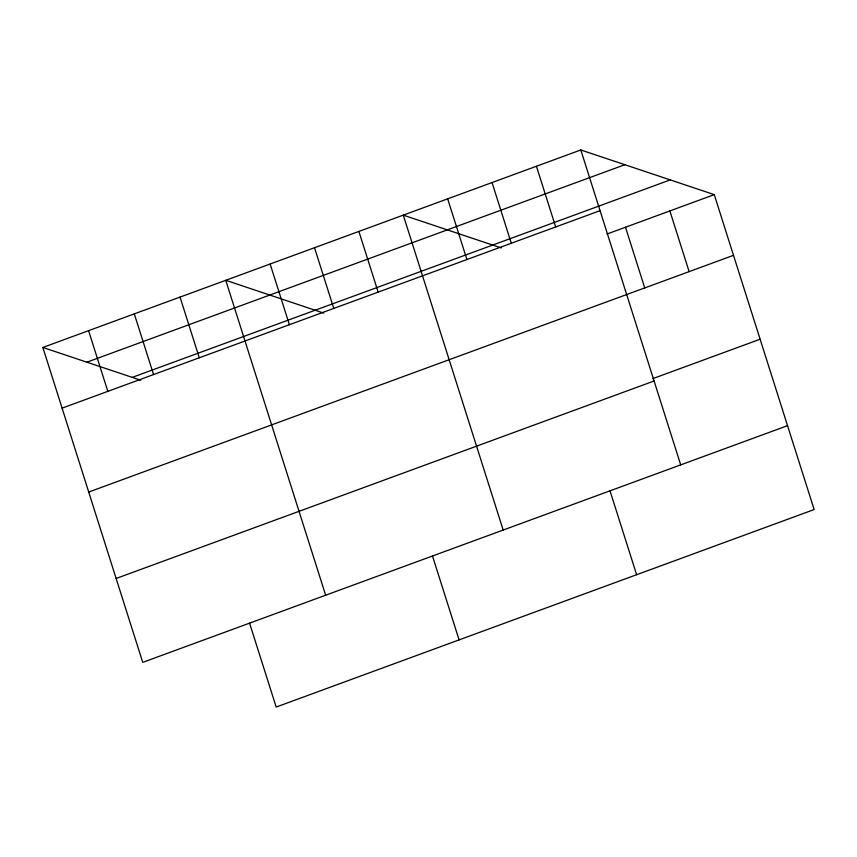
<?xml version="1.0" encoding="UTF-8"?>
<svg xmlns="http://www.w3.org/2000/svg" width="857" height="857" viewBox="0 0 857 857"><rect width="100%" height="100%" fill="white"/><g stroke="black" fill="none" stroke-linecap="round" stroke-linejoin="round"><path stroke-width="1.29" d="M787.54 425.661L142.744 662.365L42.85 347.449L580.81 149.964L714.256 194.635L814.15 509.551L276.19 707.036L249.569 623.146M86.889 362.19L624.849 164.705M132.257 377.38L670.217 179.895M62.1 408.146L600.071 210.661M607.002 234.015L714.256 194.635M88.721 492.036L733.506 255.332M652.863 378.601L760.116 339.222M116.134 578.475L654.095 380.99M501.249 247.93L403.283 215.139L503.177 530.044M323.721 313.105L225.755 280.303L325.649 595.219M42.85 347.449L140.816 380.251M669.874 210.929L689.124 271.626M625.492 227.223L644.743 287.92M580.81 149.964L680.704 464.88M536.428 166.258L555.69 226.955M610.013 490.825L636.622 574.715M492.047 182.552L511.308 243.249M447.665 198.845L466.926 259.542M358.901 231.433L378.162 292.13M432.485 556L459.095 639.89M314.519 247.727L333.78 308.424M270.137 264.02L289.398 324.707M180.034 297.09L199.285 357.787M134.303 313.876L153.553 374.573M88.582 330.663L107.832 391.36"/></g></svg>
